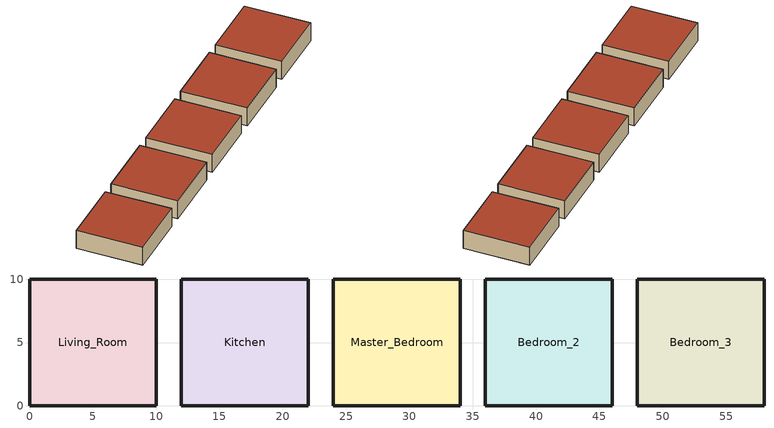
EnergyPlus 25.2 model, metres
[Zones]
Living_Room
 floor ground (DefaultFloor): 0,10 10,10 10,0 0,0 z0
 wall outside (DefaultWall): 10,0 0,0 0,10 10,10 10,0 z0:3
 roof outside (DefaultRoof): 0,0 10,0 10,10 0,10 z3
Kitchen
 floor ground (DefaultFloor): 12,10 22,10 22,0 12,0 z0
 wall outside (DefaultWall): 22,0 12,0 12,10 22,10 22,0 z0:3
 roof outside (DefaultRoof): 12,0 22,0 22,10 12,10 z3
Master_Bedroom
 floor ground (DefaultFloor): 24,10 34,10 34,0 24,0 z0
 wall outside (DefaultWall): 34,0 24,0 24,10 34,10 34,0 z0:3
 roof outside (DefaultRoof): 24,0 34,0 34,10 24,10 z3
Bedroom_2
 floor ground (DefaultFloor): 36,10 46,10 46,0 36,0 z0
 wall outside (DefaultWall): 46,0 36,0 36,10 46,10 46,0 z0:3
 roof outside (DefaultRoof): 36,0 46,0 46,10 36,10 z3
Bedroom_3
 floor ground (DefaultFloor): 48,10 58,10 58,0 48,0 z0
 wall outside (DefaultWall): 58,0 48,0 48,10 58,10 58,0 z0:3
 roof outside (DefaultRoof): 48,0 58,0 58,10 48,10 z3
[Building]
Residential Home: North Axis=0; Terrain=Suburbs; Loads Convergence Tolerance Value=0.04; Temperature Convergence Tolerance Value=0.4; Solar Distribution=FullInteriorAndExterior; Maximum Number of Warmup Days=25; Minimum Number of Warmup Days=6
[SITE:LOCATION]
Chicago_IL_USA: Latitude=41.88; Longitude=-87.63; Time Zone=-6; Elevation=190; Keep Site Location Information=No
[SIZINGPERIOD:DESIGNDAY] Day of Month=21; Humidity Condition Type=Wetbulb; Barometric Pressure=99063; Rain Indicator=No; Snow Indicator=No; Daylight Saving Time Indicator=No; Solar Model Indicator=ASHRAEClearSky; ASHRAE Clear Sky Optical Depth for Beam Irradiance taub=0; ASHRAE Clear Sky Optical Depth for Diffuse Irradiance taud=0; Sky Clearness=0; Begin Environment Reset Mode=FullResetAtBeginEnvironment
Name | Month | Day Type | Maximum DryBulb Temperature | Daily DryBulb Temperature Range | Wetbulb or DewPoint at Maximum DryBulb | Wind Speed | Wind Direction
Chicago_Winter_Design_Day | 1 | WinterDesignDay | -17.3 | 0 | -17.3 | 4.9 | 270
Chicago_Summer_Design_Day | 7 | SummerDesignDay | 33.3 | 10.7 | 23.8 | 5.3 | 230
[MATERIAL] Roughness=MediumRough; Specific Heat=900; Thermal Absorptance=0.9; Solar Absorptance=0.7; Visible Absorptance=0.7
Name | Thickness | Conductivity | Density
DefaultWallMaterial | 0.2 | 0.9 | 1800
DefaultRoofMaterial | 0.15 | 0.8 | 1600
DefaultFloorMaterial | 0.25 | 1.5 | 2400
[CONSTRUCTION]
DefaultWall: DefaultWallMaterial
DefaultRoof: DefaultRoofMaterial
DefaultFloor: DefaultFloorMaterial
[Zone] Type=1; Multiplier=1; Ceiling Height=autocalculate; Volume=300; Floor Area=100
Living_Room; Kitchen; Master_Bedroom; Bedroom_2; Bedroom_3
[People] Number of People Calculation Method=People; Fraction Radiant=0.3; Sensible Heat Fraction=autocalculate; Activity Level Schedule=Residential_Activity
Name | Zone or ZoneList or Space or SpaceList | Number of People Schedule | Number of People
Living_Room_People | Living_Room | Residential_Occupancy | 4
Kitchen_People | Kitchen | Residential_Occupancy | 2
Master_Bedroom_People | Master_Bedroom | Bedroom_Occupancy | 2
Bedroom_2_People | Bedroom_2 | Bedroom_Occupancy | 1
Bedroom_3_People | Bedroom_3 | Bedroom_Occupancy | 1
[Lights] Design Level Calculation Method=LightingLevel; Return Air Fraction=0; Fraction Radiant=0.4; Fraction Visible=0.2
Name | Zone or ZoneList or Space or SpaceList | Schedule | Lighting Level
Living_Room_Lights | Living_Room | Residential_Lighting | 200
Kitchen_Lights | Kitchen | Residential_Lighting | 150
Master_Bedroom_Lights | Master_Bedroom | Bedroom_Lighting | 100
Bedroom_2_Lights | Bedroom_2 | Bedroom_Lighting | 75
Bedroom_3_Lights | Bedroom_3 | Bedroom_Lighting | 75
[ElectricEquipment] Design Level Calculation Method=EquipmentLevel; Fraction Radiant=0.3; Fraction Lost=0
Name | Zone or ZoneList or Space or SpaceList | Schedule | Design Level | Fraction Latent
Living_Room_Equipment | Living_Room | Residential_Equipment | 300 | 0
Kitchen_Equipment | Kitchen | Kitchen_Equip_Schedule | 500 | 0.2
Master_Bedroom_Equipment | Master_Bedroom | Residential_Equipment | 100 | 0
Bedroom_2_Equipment | Bedroom_2 | Residential_Equipment | 50 | 0
Bedroom_3_Equipment | Bedroom_3 | Residential_Equipment | 50 | 0
[HVACTemplate:System:VRF]
VRF_System_1: Gross Rated Total Cooling Capacity {W} (N1)=Autosize; Gross Rated Cooling COP {W/W} (N2)=3.5; Minimum Outdoor Temperature in Cooling Mode {C} (N3)=-5; Maximum Outdoor Temperature in Cooling Mode {C} (N4)=43; Gross Rated Heating Capacity {W} (N5)=Autosize; Rated Heating Capacity Sizing Ratio (N6)=1; Gross Rated Heating COP {W/W} (N7)=4; Minimum Outdoor Temperature in Heating Mode {C} (N8)=-25; Maximum Outdoor Temperature in Heating Mode {C} (N9)=15; Minimum Heat Pump Part-Load Ratio (N10)=0.15; Zone Name for Master Thermostat Location (A3)=Living_Room; Master Thermostat Priority Control Type (A4)=LoadPriority; Heat Pump Waste Heat Recovery (A6)=No; Equivalent Piping Length for Cooling {m} (N11)=30; Vertical Height for Piping Correction {m} (N12)=10; Equivalent Piping Length for Heating {m} (N13)=30; Crankcase Heater Power per Compressor {W} (N14)=15; Number of Compressors (N15)=2; Ratio of Compressor Size to Total Capacity (N16)=0.5; Max Outdoor Dry-bulb Temp for Crankcase Heater {C} (N17)=5; Defrost Strategy (A7)=ReverseCycle; Defrost Control (A8)=OnDemand; Defrost Time Period Fraction (N18)=0.058333; Resistive Defrost Heater Capacity {W} (N19)=Autosize; Max Outdoor Dry-bulb Temp for Defrost {C} (N20)=5; Condenser Type (A9)=AirCooled; Evaporative Condenser Effectiveness (N22)=0.9; Evaporative Condenser Air Flow Rate {m3/s} (N23)=Autosize; Evaporative Condenser Pump Power {W} (N24)=Autosize; Basin Heater Capacity {W/K} (N25)=0.5; Basin Heater Setpoint Temperature {C} (N26)=2; Fuel Type (A11)=Electricity
[HVACTemplate:Zone:VRF] Template VRF System Name (A2)=VRF_System_1; Rated Total Heating Capacity Sizing Ratio (N3)=1; Cooling Supply Air Flow Rate (N4)=Autosize; No Cooling Supply Air Flow Rate (N5)=Autosize; Heating Supply Air Flow Rate (N6)=Autosize; No Heating Supply Air Flow Rate (N7)=Autosize; Cooling Outdoor Air Flow Rate (N8)=Autosize; Heating Outdoor Air Flow Rate (N9)=Autosize; No Load Outdoor Air Flow Rate (N10)=Autosize; Supply Air Fan Placement (A9)=DrawThrough; Supply Fan Total Efficiency (N14)=0.7; Supply Fan Delta Pressure (N15)=300; Supply Fan Motor Efficiency (N16)=0.9; Cooling Coil Type (A10)=VariableRefrigerantFlowDX; Cooling Coil Gross Rated Total Capacity (N17)=Autosize; Cooling Coil Gross Rated Sensible Heat Ratio (N18)=Autosize; Heat Pump Heating Coil Type (A12)=VariableRefrigerantFlowDX; Heat Pump Heating Coil Gross Rated Capacity (N19)=Autosize; Zone Terminal Unit On Parasitic Electric Energy Use (N20)=30; Zone Terminal Unit Off Parasitic Electric Energy Use (N21)=20; Zone Cooling Design Supply Air Temperature Input Method (A15)=SupplyAirTemperature; Zone Cooling Design Supply Air Temperature (N22)=12.8; Zone Heating Design Supply Air Temperature Input Method (A16)=SupplyAirTemperature; Zone Heating Design Supply Air Temperature (N24)=50
Name | Template Thermostat Name (A3)
Living_Room | Thermostat_Living_Room
Kitchen | Thermostat_Kitchen
Master_Bedroom | Thermostat_Master_Bedroom
Bedroom_2 | Thermostat_Bedroom_2
Bedroom_3 | Thermostat_Bedroom_3
[HVACTemplate:Thermostat] Constant Heating Setpoint {C}=20
Name | Constant Cooling Setpoint {C}
Thermostat_Living_Room; Thermostat_Bedroom_3 | 24
Thermostat_Kitchen; Thermostat_Master_Bedroom | 23.8
Thermostat_Bedroom_2 | 24.5
[Schedule:Compact]
Residential_Occupancy: Through: 12/31, For: Weekdays, Until: 07:00, 1, Until: 09:00, 0.5, Until: 17:00, 0, Until: 21:00, 1, Until: 24:00, 1, For: Weekends Holidays, Until: 10:00, 1, Until: 24:00, 0.8
Bedroom_Occupancy: Through: 12/31, For: AllDays, Until: 07:00, 1, Until: 22:00, 0, Until: 24:00, 1
Residential_Lighting: Through: 12/31, For: Weekdays, Until: 06:00, 0.05, Until: 08:00, 0.5, Until: 17:00, 0.05, Until: 22:00, 0.8, Until: 24:00, 0.1, For: Weekends Holidays, Until: 08:00, 0.05, Until: 22:00, 0.5, Until: 24:00, 0.1
Bedroom_Lighting: Through: 12/31, For: AllDays, Until: 06:00, 0, Until: 07:00, 0.3, Until: 21:00, 0, Until: 23:00, 0.5, Until: 24:00, 0
Residential_Equipment: Through: 12/31, For: AllDays, Until: 08:00, 0.2, Until: 18:00, 0.1, Until: 22:00, 0.8, Until: 24:00, 0.3
Kitchen_Equip_Schedule: Through: 12/31, For: AllDays, Until: 06:00, 0.1, Until: 08:00, 0.8, Until: 12:00, 0.3, Until: 14:00, 0.8, Until: 18:00, 0.3, Until: 20:00, 1, Until: 22:00, 0.5, Until: 24:00, 0.1
Residential_Activity: Through: 12/31, For: AllDays, Until: 24:00, 120
